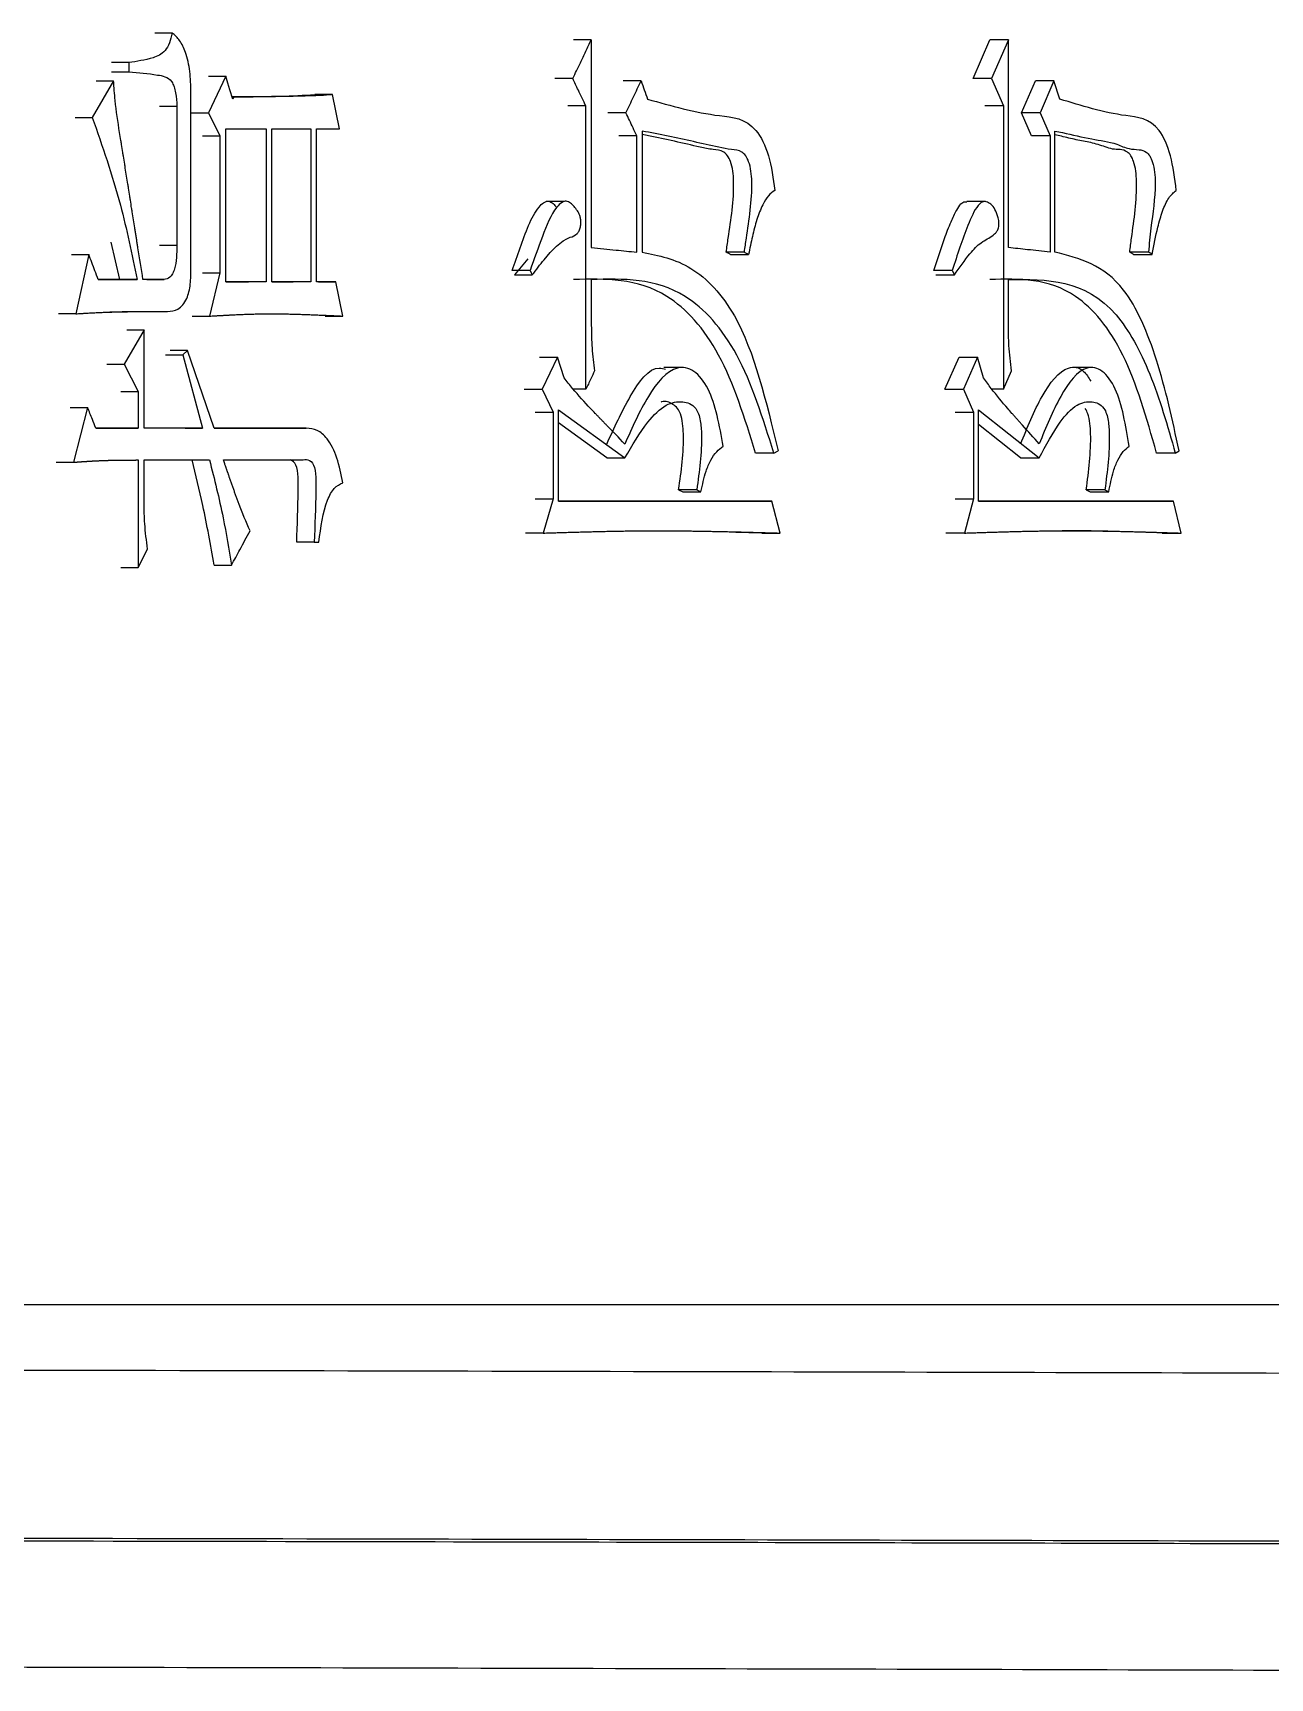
# Model space of a CAD drawing. Header units: millimetres. Extents: x 2642 to 4256, y 821 to 2003.
# Drawn here: x 3289.38 to 3295.24, y 1099.3 to 1107.09 of the extents above; entities that cross this region are included whole.
import ezdxf

# ---------------------------------------------------------------- set-up
doc = ezdxf.new("R2010")
doc.units = ezdxf.units.MM

msp = doc.modelspace()

# ---------------------------------------------------------------- linework, layer by layer
at = {"color": 7, "linetype": 'Continuous', "lineweight": 25}
for p, q in [((3289.9563, 1107.0913), (3290.0385, 1107.0913)), ((3292.0235, 1107.0589), (3291.9385, 1107.0589)), ((3292.0235, 1107.0589), (3292.0235, 1106.0745)), ((3293.8316, 1106.875), (3293.9118, 1107.0589)), ((3293.9995, 1107.0589), (3293.9118, 1107.0589)), ((3293.9995, 1107.0589), (3293.9191, 1106.875)), ((3293.9994, 1106.0746), (3293.9995, 1107.0589)), ((3289.833, 1106.9507), (3289.7511, 1106.9507)), ((3289.7511, 1106.9074), (3289.833, 1106.9074)), ((3289.833, 1106.9507), (3289.833, 1106.9074)), ((3290.2095, 1106.8858), (3290.292, 1106.8858)), ((3290.292, 1106.8858), (3290.2096, 1106.7127)), ((3289.7605, 1106.8642), (3289.6598, 1106.6911)), ((3289.6787, 1106.8642), (3289.7605, 1106.8642)), ((3290.1269, 1105.9771), (3290.127, 1106.8101)), ((3291.9359, 1106.875), (3291.851, 1106.875)), ((3292.2592, 1106.8642), (3292.1738, 1106.8642)), ((3293.9191, 1106.875), (3293.8316, 1106.875)), ((3293.9191, 1106.875), (3293.9759, 1106.7452)), ((3294.062, 1106.7128), (3294.1273, 1106.8642)), ((3294.2152, 1106.8642), (3294.1273, 1106.8642)), ((3294.2152, 1106.8642), (3294.1498, 1106.7128)), ((3294.2432, 1106.7777), (3294.2152, 1106.8642)), ((3289.9784, 1106.7451), (3290.0607, 1106.7451)), ((3290.0607, 1106.7451), (3290.0606, 1106.0853)), ((3290.3304, 1106.7884), (3290.3217, 1106.7884)), ((3290.3304, 1106.7885), (3290.3249, 1106.7776)), ((3290.7979, 1106.7993), (3290.7144, 1106.7993)), ((3290.8302, 1106.637), (3290.7979, 1106.7993)), ((3291.9978, 1106.7452), (3291.9128, 1106.7452)), ((3291.9978, 1105.4039), (3291.9978, 1106.7452)), ((3293.9759, 1106.7452), (3293.8883, 1106.7452)), ((3293.9759, 1106.7452), (3293.9758, 1105.4039)), ((3289.5782, 1106.6911), (3289.6598, 1106.6911)), ((3290.1272, 1106.7127), (3290.2096, 1106.7127)), ((3290.2096, 1106.7127), (3290.2646, 1106.6046)), ((3292.1877, 1106.7128), (3292.1024, 1106.7128)), ((3294.1498, 1106.7128), (3294.062, 1106.7128)), ((3294.1087, 1106.6046), (3294.062, 1106.7128)), ((3294.1498, 1106.7128), (3294.1965, 1106.6046)), ((3290.1821, 1106.6046), (3290.2646, 1106.6046)), ((3290.2646, 1106.6046), (3290.2646, 1105.9555)), ((3290.292, 1105.9122), (3290.292, 1106.637)), ((3290.292, 1106.637), (3290.4835, 1106.637)), ((3290.4835, 1106.637), (3290.4835, 1105.9122)), ((3290.5107, 1105.9122), (3290.5107, 1106.637)), ((3290.5107, 1106.637), (3290.6953, 1106.637)), ((3290.6953, 1106.637), (3290.6953, 1105.9122)), ((3290.7223, 1105.9122), (3290.7223, 1106.637)), ((3290.7223, 1106.637), (3290.8302, 1106.637)), ((3292.2388, 1106.6046), (3292.1535, 1106.6046)), ((3292.2388, 1106.0529), (3292.2388, 1106.6046)), ((3292.2643, 1106.6262), (3292.2643, 1106.0529)), ((3294.1965, 1106.6046), (3294.1087, 1106.6046)), ((3294.1965, 1106.6046), (3294.1965, 1106.0529)), ((3294.2199, 1106.0529), (3294.2199, 1106.6262)), ((3291.8947, 1106.2924), (3291.8093, 1106.2924)), ((3293.8903, 1106.2924), (3293.8023, 1106.2924)), ((3289.5613, 1106.042), (3289.643, 1106.042)), ((3289.643, 1106.042), (3289.5812, 1105.7608)), ((3289.7897, 1105.9231), (3289.7484, 1106.1008)), ((3289.9784, 1106.0853), (3290.0606, 1106.0853)), ((3292.7486, 1106.053), (3292.6626, 1106.053)), ((3292.6826, 1106.0421), (3292.7686, 1106.0421)), ((3294.6625, 1106.053), (3294.574, 1106.053)), ((3294.5923, 1106.0421), (3294.6808, 1106.0421)), ((3290.1821, 1105.9555), (3290.2646, 1105.9555)), ((3290.2646, 1105.9555), (3290.2151, 1105.75)), ((3291.7336, 1105.9664), (3291.6489, 1105.9664)), ((3291.7225, 1106.0206), (3291.6593, 1105.9447)), ((3291.7336, 1105.9664), (3291.744, 1105.9447)), ((3293.7336, 1105.9664), (3293.6463, 1105.9664)), ((3293.7336, 1105.9664), (3293.7432, 1105.9447)), ((3289.872, 1105.9231), (3289.6878, 1105.9231)), ((3289.6878, 1105.9231), (3289.7897, 1105.9231)), ((3289.79, 1105.9231), (3289.872, 1105.9231)), ((3289.9997, 1105.9231), (3289.8998, 1105.9231)), ((3289.9176, 1105.9231), (3289.9997, 1105.9231)), ((3290.4835, 1105.9122), (3290.292, 1105.9122)), ((3290.292, 1105.9122), (3290.4004, 1105.9122)), ((3290.4835, 1105.9122), (3290.4006, 1105.9122)), ((3290.5107, 1105.9122), (3290.6119, 1105.9122)), ((3290.6953, 1105.9122), (3290.5107, 1105.9122)), ((3290.6953, 1105.9122), (3290.6121, 1105.9122)), ((3290.8141, 1105.9122), (3290.7223, 1105.9122)), ((3290.7307, 1105.9122), (3290.8141, 1105.9122)), ((3290.8464, 1105.75), (3290.8141, 1105.9122)), ((3291.6594, 1105.9447), (3291.744, 1105.9447)), ((3292.0235, 1105.9231), (3292.0235, 1105.7067)), ((3293.9994, 1105.7068), (3293.9994, 1105.9231)), ((3289.5812, 1105.7608), (3289.4997, 1105.7608)), ((3289.9339, 1105.7716), (3290.0164, 1105.7716)), ((3290.1327, 1105.75), (3290.2151, 1105.75)), ((3290.763, 1105.75), (3290.8464, 1105.75)), ((3289.9054, 1105.6851), (3289.8107, 1105.5228)), ((3289.8234, 1105.6851), (3289.9054, 1105.6851)), ((3289.9054, 1105.2199), (3289.9054, 1105.6851)), ((3290.006, 1105.5661), (3290.0883, 1105.5661)), ((3290.1104, 1105.5877), (3290.0281, 1105.5877)), ((3290.1104, 1105.5877), (3290.0883, 1105.5661)), ((3290.0883, 1105.5661), (3290.1821, 1105.2199)), ((3290.2371, 1105.2199), (3290.1104, 1105.5877)), ((3289.7289, 1105.5228), (3289.8107, 1105.5228)), ((3289.8107, 1105.5228), (3289.8776, 1105.393)), ((3291.7787, 1105.5553), (3291.8635, 1105.5553)), ((3291.8635, 1105.5553), (3291.7908, 1105.4039)), ((3291.8945, 1105.4579), (3291.8635, 1105.5553)), ((3292.4532, 1105.5067), (3292.3676, 1105.5067)), ((3293.6988, 1105.4039), (3293.7653, 1105.5553)), ((3293.7653, 1105.5553), (3293.8527, 1105.5553)), ((3293.8527, 1105.5553), (3293.7861, 1105.4039)), ((3293.8812, 1105.458), (3293.8527, 1105.5553)), ((3293.9758, 1105.4039), (3294.0136, 1105.4904)), ((3294.3927, 1105.5068), (3294.3046, 1105.5068)), ((3291.7061, 1105.4039), (3291.7908, 1105.4039)), ((3291.7908, 1105.4039), (3291.8427, 1105.2957)), ((3291.9978, 1105.4039), (3291.9383, 1105.4039)), ((3293.6988, 1105.4039), (3293.7861, 1105.4039)), ((3293.7861, 1105.4039), (3293.8337, 1105.2957)), ((3293.9758, 1105.4039), (3293.9213, 1105.4039)), ((3289.7956, 1105.393), (3289.8776, 1105.393)), ((3289.8776, 1105.393), (3289.8776, 1105.2199)), ((3289.5557, 1105.3173), (3289.6373, 1105.3173)), ((3289.6373, 1105.3173), (3289.57, 1105.0577)), ((3291.758, 1105.2957), (3291.8427, 1105.2957)), ((3291.8427, 1105.2957), (3291.8427, 1104.8846)), ((3291.8686, 1105.3065), (3292.1826, 1105.0793)), ((3291.8686, 1104.8738), (3291.8686, 1105.3065)), ((3292.0973, 1105.0793), (3291.8686, 1105.245)), ((3293.7463, 1105.2957), (3293.8337, 1105.2957)), ((3293.8337, 1105.2957), (3293.8337, 1104.8847)), ((3293.8575, 1105.3065), (3294.1451, 1105.0794)), ((3293.8575, 1104.8738), (3293.8575, 1105.3065)), ((3289.8776, 1105.2199), (3289.6766, 1105.2199)), ((3289.6766, 1105.2199), (3289.7953, 1105.2199)), ((3289.7956, 1105.2199), (3289.8776, 1105.2199)), ((3290.1821, 1105.2199), (3289.9054, 1105.2199)), ((3290.0997, 1105.2199), (3290.1821, 1105.2199)), ((3290.6736, 1105.2199), (3290.2371, 1105.2199)), ((3290.2371, 1105.2199), (3290.5903, 1105.2199)), ((3290.5905, 1105.2199), (3290.6736, 1105.2199)), ((3294.0573, 1105.0794), (3293.8575, 1105.2374)), ((3292.8881, 1105.101), (3292.9079, 1105.1118)), ((3294.7898, 1105.101), (3294.8079, 1105.1118)), ((3289.4885, 1105.0577), (3289.57, 1105.0577)), ((3289.8776, 1105.0685), (3289.8776, 1104.5601)), ((3289.9054, 1105.0685), (3290.2151, 1105.0685)), ((3289.9054, 1104.8629), (3289.9054, 1105.0685)), ((3290.2811, 1105.0685), (3290.652, 1105.0685)), ((3290.5687, 1105.0685), (3290.652, 1105.0685)), ((3292.0973, 1105.0793), (3292.1826, 1105.0793)), ((3294.0573, 1105.0794), (3294.1451, 1105.0794)), ((3291.7579, 1104.8846), (3291.8427, 1104.8846)), ((3291.8427, 1104.8846), (3291.796, 1104.7224)), ((3292.8782, 1104.8738), (3291.8686, 1104.8738)), ((3291.8686, 1104.8738), (3292.792, 1104.8738)), ((3292.5228, 1104.9279), (3292.4371, 1104.9279)), ((3292.4371, 1104.9279), (3292.4572, 1104.9171)), ((3292.4572, 1104.9171), (3292.543, 1104.9171)), ((3292.5228, 1104.9279), (3292.543, 1104.9171)), ((3292.792, 1104.8738), (3292.8782, 1104.8738)), ((3292.9179, 1104.7224), (3292.8782, 1104.8738)), ((3293.7463, 1104.8847), (3293.8337, 1104.8847)), ((3293.8337, 1104.8847), (3293.7909, 1104.7224)), ((3294.7807, 1104.8739), (3293.8575, 1104.8738)), ((3293.8575, 1104.8738), (3294.6921, 1104.8739)), ((3294.4563, 1104.9279), (3294.3681, 1104.9279)), ((3294.3681, 1104.9279), (3294.3865, 1104.9171)), ((3294.3865, 1104.9171), (3294.4747, 1104.9171)), ((3294.4563, 1104.9279), (3294.4747, 1104.9171)), ((3294.6921, 1104.8739), (3294.7807, 1104.8739)), ((3294.8169, 1104.7224), (3294.7807, 1104.8739)), ((3291.796, 1104.7224), (3291.7113, 1104.7224)), ((3292.8316, 1104.7224), (3292.7084, 1104.7253)), ((3292.8316, 1104.7224), (3292.9179, 1104.7224)), ((3293.7909, 1104.7224), (3293.7035, 1104.7224)), ((3294.7282, 1104.7224), (3294.8169, 1104.7224)), ((3289.8776, 1104.5601), (3289.922, 1104.6466)), ((3290.7115, 1104.6791), (3290.6283, 1104.6791)), ((3290.7115, 1104.6791), (3290.7331, 1104.6791)), ((3289.7956, 1104.5601), (3289.8776, 1104.5601)), ((3290.2366, 1104.5709), (3290.3194, 1104.5709))]:
    msp.add_line(p, q, dxfattribs=at)
at = {"color": 7, "linetype": 'Continuous', "lineweight": 25, "flags": 128}
for points in [[(3290.3249, 1106.7776), (3290.3116, 1106.8216), (3290.3018, 1106.8537), (3290.292, 1106.8858)], [(3293.6559, 1105.9447), (3293.6865, 1105.9447), (3293.7149, 1105.9447), (3293.7432, 1105.9447)], [(3292.8881, 1105.101), (3292.8531, 1105.101), (3292.8275, 1105.101), (3292.8019, 1105.101)], [(3294.7898, 1105.101), (3294.7538, 1105.101), (3294.7275, 1105.101), (3294.7011, 1105.101)]]:
    msp.add_lwpolyline(points, dxfattribs=at)
at = {"color": 7, "linetype": 'Continuous', "lineweight": 25}
for points, knots in [([(3290.0385, 1107.0913), (3290.0346, 1107.075), (3290.0269, 1107.0429), (3289.9977, 1106.9922), (3289.929, 1106.9648), (3289.8711, 1106.9563), (3289.833, 1106.9507)], [0, 0, 0, 0, 0.127818, 0.252018, 0.508407, 1, 1, 1, 1]), ([(3290.127, 1106.8101), (3290.1261, 1106.8432), (3290.1244, 1106.9088), (3290.1061, 1106.9951), (3290.0755, 1107.0583), (3290.0507, 1107.0804), (3290.0385, 1107.0913)], [0, 0, 0, 0, 0.2887937, 0.5729304, 0.7895926, 1, 1, 1, 1]), ([(3291.9359, 1106.875), (3291.9478, 1106.9), (3291.9684, 1106.9431), (3291.9976, 1107.0044), (3292.0149, 1107.0407), (3292.0235, 1107.0589)], [0, 0, 0, 0, 0.407194, 0.703597, 1, 1, 1, 1]), ([(3289.833, 1106.9074), (3289.8785, 1106.9032), (3289.9358, 1106.8978), (3290.0034, 1106.8862), (3290.0389, 1106.8669), (3290.0564, 1106.8073), (3290.0592, 1106.7661), (3290.0607, 1106.7451)], [0, 0, 0, 0, 0.489877, 0.617073, 0.743751, 0.869803, 1, 1, 1, 1]), ([(3289.8998, 1105.9231), (3289.8919, 1105.9733), (3289.8829, 1106.0298), (3289.873, 1106.0925), (3289.8705, 1106.1082), (3289.868, 1106.1239), (3289.866, 1106.1365), (3289.8636, 1106.1522), (3289.8601, 1106.1742), (3289.8551, 1106.2055), (3289.8501, 1106.2369), (3289.8451, 1106.2683), (3289.8412, 1106.2934), (3289.8362, 1106.3248), (3289.8322, 1106.3499), (3289.8252, 1106.3938), (3289.8192, 1106.4315), (3289.8122, 1106.4754), (3289.8082, 1106.5005), (3289.8032, 1106.5319), (3289.7991, 1106.557), (3289.7941, 1106.5883), (3289.7831, 1106.6573), (3289.7686, 1106.7506), (3289.7627, 1106.8333), (3289.7605, 1106.8642)], [0, 0, 0, 0, 0.160709, 0.180798, 0.200887, 0.210931, 0.23102, 0.241064, 0.261152, 0.30133, 0.341507, 0.361596, 0.401773, 0.421862, 0.462039, 0.482128, 0.562482, 0.582571, 0.622748, 0.642837, 0.683014, 0.703103, 0.74328, 0.904095, 1, 1, 1, 1]), ([(3291.9978, 1106.7452), (3291.9919, 1106.7577), (3291.98, 1106.7826), (3291.9593, 1106.8259), (3291.9446, 1106.8567), (3291.9359, 1106.875)], [0, 0, 0, 0, 0.288432, 0.576865, 1, 1, 1, 1]), ([(3292.1877, 1106.7128), (3292.1996, 1106.738), (3292.2235, 1106.7885), (3292.2473, 1106.839), (3292.2592, 1106.8642)], [0, 0, 0, 0, 0.4999994, 1, 1, 1, 1]), ([(3292.2592, 1106.8642), (3292.2643, 1106.8498), (3292.2745, 1106.8209), (3292.2847, 1106.7921), (3292.2898, 1106.7777)], [0, 0, 0, 0, 0.5000001, 1, 1, 1, 1]), ([(3290.3223, 1106.7887), (3290.328, 1106.7887), (3290.3652, 1106.7888), (3290.4101, 1106.7891), (3290.4806, 1106.79), (3290.5745, 1106.791), (3290.66, 1106.796), (3290.7144, 1106.7993)], [0, 0, 0, 0, 0.0431296, 0.2823119, 0.3421073, 0.5812899, 1, 1, 1, 1]), ([(3290.7979, 1106.7993), (3290.796, 1106.7991), (3290.7923, 1106.7988), (3290.7866, 1106.7983), (3290.7791, 1106.7977), (3290.7715, 1106.797), (3290.764, 1106.7965), (3290.7583, 1106.796), (3290.7508, 1106.7955), (3290.7432, 1106.795), (3290.73, 1106.7943), (3290.7055, 1106.7935), (3290.6525, 1106.7917), (3290.5918, 1106.7902), (3290.5386, 1106.7897), (3290.5119, 1106.7894), (3290.4967, 1106.7892), (3290.4852, 1106.7891), (3290.4757, 1106.789), (3290.4662, 1106.789), (3290.4585, 1106.7889), (3290.4509, 1106.7889), (3290.4433, 1106.7888), (3290.4356, 1106.7888), (3290.428, 1106.7888), (3290.4223, 1106.7887), (3290.4146, 1106.7887), (3290.407, 1106.7887), (3290.3993, 1106.7886), (3290.3917, 1106.7886), (3290.3841, 1106.7886), (3290.3764, 1106.7886), (3290.3707, 1106.7885), (3290.3659, 1106.7885), (3290.3611, 1106.7885), (3290.3573, 1106.7885), (3290.3534, 1106.7885), (3290.3506, 1106.7885), (3290.3467, 1106.7885), (3290.3429, 1106.7885), (3290.3391, 1106.7885), (3290.3352, 1106.7885), (3290.3324, 1106.7885), (3290.3304, 1106.7884)], [0, 0, 0, 0, 0.012194, 0.024389, 0.036583, 0.060972, 0.073167, 0.085361, 0.097556, 0.121945, 0.134139, 0.182918, 0.280473, 0.475585, 0.573141, 0.621919, 0.646308, 0.670697, 0.695086, 0.70728, 0.731669, 0.743863, 0.756058, 0.780447, 0.792641, 0.804836, 0.81703, 0.841419, 0.853613, 0.865808, 0.890197, 0.902391, 0.914586, 0.92678, 0.932877, 0.945072, 0.951169, 0.957266, 0.963363, 0.975558, 0.981655, 0.987752, 1, 1, 1, 1]), ([(3292.2898, 1106.7777), (3292.4018, 1106.7459), (3292.5719, 1106.6978), (3292.7842, 1106.6874), (3292.8703, 1106.5132), (3292.8854, 1106.402), (3292.8931, 1106.345)], [0, 0, 0, 0, 0.492344, 0.747305, 0.87043, 1, 1, 1, 1]), ([(3294.7943, 1106.345), (3294.7873, 1106.402), (3294.7736, 1106.5132), (3294.695, 1106.6874), (3294.5012, 1106.6978), (3294.3457, 1106.746), (3294.2432, 1106.7777)], [0, 0, 0, 0, 0.1295403, 0.2526388, 0.50766, 1, 1, 1, 1]), ([(3289.6598, 1106.6911), (3289.7072, 1106.5553), (3289.7924, 1106.3112), (3289.8475, 1106.0423), (3289.872, 1105.9231)], [0, 0, 0, 0, 0.556567, 1, 1, 1, 1]), ([(3292.2388, 1106.6046), (3292.2329, 1106.6171), (3292.2214, 1106.6413), (3292.2044, 1106.6774), (3292.1933, 1106.701), (3292.1877, 1106.7128)], [0, 0, 0, 0, 0.346119, 0.673059, 1, 1, 1, 1]), ([(3292.7486, 1106.053), (3292.7517, 1106.075), (3292.7669, 1106.1844), (3292.7887, 1106.3124), (3292.7812, 1106.4369), (3292.7709, 1106.4797), (3292.7556, 1106.5114), (3292.7277, 1106.5366), (3292.6835, 1106.538), (3292.5679, 1106.5612), (3292.4273, 1106.5968), (3292.3054, 1106.6188), (3292.2643, 1106.6262)], [0, 0, 0, 0, 0.0476159, 0.2366676, 0.2711991, 0.3058534, 0.3330791, 0.3603377, 0.4287555, 0.5098819, 0.8344448, 1, 1, 1, 1]), ([(3292.6626, 1106.053), (3292.6657, 1106.075), (3292.6809, 1106.1848), (3292.7028, 1106.3131), (3292.695, 1106.4376), (3292.6847, 1106.4802), (3292.6693, 1106.5117), (3292.6412, 1106.5369), (3292.5965, 1106.5378), (3292.4788, 1106.563), (3292.367, 1106.5908), (3292.2746, 1106.6081), (3292.2643, 1106.61)], [0, 0, 0, 0, 0.0539594, 0.2681925, 0.3071395, 0.3462244, 0.3769337, 0.4076739, 0.4859202, 0.5793554, 0.9531636, 1, 1, 1, 1]), ([(3294.2199, 1106.6262), (3294.2316, 1106.624), (3294.29, 1106.6128), (3294.3876, 1106.5867), (3294.4936, 1106.5754), (3294.5672, 1106.5401), (3294.6139, 1106.54), (3294.6474, 1106.5329), (3294.6696, 1106.5107), (3294.6838, 1106.4769), (3294.693, 1106.4318), (3294.6975, 1106.3242), (3294.6764, 1106.1999), (3294.6661, 1106.0912), (3294.6625, 1106.053)], [0, 0, 0, 0, 0.051282, 0.25636, 0.431754, 0.51946, 0.589456, 0.639546, 0.668094, 0.696777, 0.732309, 0.768498, 0.918801, 1, 1, 1, 1]), ([(3294.574, 1106.053), (3294.5768, 1106.0751), (3294.5908, 1106.185), (3294.6108, 1106.3134), (3294.6036, 1106.438), (3294.5941, 1106.4805), (3294.5801, 1106.5119), (3294.5469, 1106.5439), (3294.5043, 1106.535), (3294.4469, 1106.5558), (3294.3895, 1106.5734), (3294.3199, 1106.584), (3294.2636, 1106.5995), (3294.2301, 1106.6061), (3294.2199, 1106.6081)], [0, 0, 0, 0, 0.054921, 0.272966, 0.312507, 0.352188, 0.383382, 0.414603, 0.535292, 0.594414, 0.712513, 0.830508, 0.948503, 1, 1, 1, 1]), ([(3292.8931, 1106.345), (3292.8825, 1106.3379), (3292.861, 1106.3235), (3292.832, 1106.274), (3292.8068, 1106.2078), (3292.7855, 1106.1272), (3292.7743, 1106.0705), (3292.7686, 1106.0421)], [0, 0, 0, 0, 0.162412, 0.328967, 0.549592, 0.773853, 1, 1, 1, 1]), ([(3294.6808, 1106.0421), (3294.6888, 1106.0861), (3294.702, 1106.1581), (3294.7285, 1106.2478), (3294.7566, 1106.3143), (3294.7819, 1106.3349), (3294.7943, 1106.345)], [0, 0, 0, 0, 0.349071, 0.571765, 0.789358, 1, 1, 1, 1]), ([(3291.6489, 1105.9664), (3291.6614, 1106.0016), (3291.6988, 1106.1077), (3291.7425, 1106.2332), (3291.7971, 1106.2894), (3291.8209, 1106.297), (3291.8426, 1106.2855), (3291.8537, 1106.2703), (3291.859, 1106.2632)], [0, 0, 0, 0, 0.230285, 0.693302, 0.776377, 0.859882, 0.933594, 1, 1, 1, 1]), ([(3291.744, 1105.9447), (3291.7625, 1105.9693), (3291.818, 1106.0435), (3291.8891, 1106.1167), (3291.9509, 1106.131), (3291.9662, 1106.1533), (3291.9722, 1106.1719), (3291.9747, 1106.1918), (3291.9735, 1106.2109), (3291.9682, 1106.2305), (3291.9524, 1106.2584), (3291.9309, 1106.2835), (3291.9049, 1106.2965), (3291.882, 1106.2892), (3291.8379, 1106.245), (3291.7903, 1106.1253), (3291.7527, 1106.0198), (3291.7336, 1105.9664)], [0, 0, 0, 0, 0.109651, 0.330682, 0.3864, 0.404634, 0.422868, 0.441529, 0.456387, 0.471247, 0.497612, 0.560433, 0.593185, 0.625961, 0.670922, 0.833212, 1, 1, 1, 1]), ([(3293.6463, 1105.9664), (3293.6625, 1106.0173), (3293.6877, 1106.0969), (3293.7245, 1106.1915), (3293.7506, 1106.2469), (3293.7719, 1106.2813), (3293.7893, 1106.2933), (3293.7989, 1106.2917), (3293.8023, 1106.2911)], [0, 0, 0, 0, 0.385113, 0.602792, 0.768152, 0.874694, 0.955427, 1, 1, 1, 1]), ([(3293.7432, 1105.9447), (3293.7674, 1105.9796), (3293.8078, 1106.038), (3293.8697, 1106.103), (3293.9135, 1106.1215), (3293.9396, 1106.1436), (3293.9483, 1106.1561), (3293.9531, 1106.1684), (3293.955, 1106.182), (3293.9541, 1106.2003), (3293.9484, 1106.227), (3293.9361, 1106.2575), (3293.9167, 1106.2819), (3293.8955, 1106.2933), (3293.8742, 1106.2929), (3293.8412, 1106.2618), (3293.8078, 1106.1814), (3293.7683, 1106.0768), (3293.7452, 1106.0033), (3293.7336, 1105.9664)], [0, 0, 0, 0, 0.156412, 0.260868, 0.365462, 0.392662, 0.410241, 0.42134, 0.432549, 0.445637, 0.467959, 0.506678, 0.545841, 0.586947, 0.621916, 0.6571, 0.775363, 0.887354, 1, 1, 1, 1]), ([(3289.6878, 1105.9231), (3289.6825, 1105.937), (3289.6725, 1105.9638), (3289.6575, 1106.0034), (3289.6478, 1106.0292), (3289.643, 1106.042)], [0, 0, 0, 0, 0.350984, 0.675491, 1, 1, 1, 1]), ([(3290.0606, 1106.0853), (3290.0597, 1106.0463), (3290.0586, 1105.9973), (3290.0403, 1105.9498), (3290.0242, 1105.9273), (3290.0093, 1105.9247), (3289.9997, 1105.9231)], [0, 0, 0, 0, 0.51629, 0.647429, 0.774862, 1, 1, 1, 1]), ([(3292.0235, 1106.0745), (3292.0626, 1106.0706), (3292.1181, 1106.0651), (3292.1898, 1106.0578), (3292.2224, 1106.0545), (3292.2388, 1106.0529)], [0, 0, 0, 0, 0.542952, 0.771476, 1, 1, 1, 1]), ([(3292.2643, 1106.0529), (3292.3426, 1106.0371), (3292.5002, 1106.0053), (3292.7623, 1105.7255), (3292.8521, 1105.3473), (3292.9079, 1105.1118)], [0, 0, 0, 0, 0.271558, 0.546438, 1, 1, 1, 1]), ([(3292.6826, 1106.0421), (3292.6809, 1106.043), (3292.6775, 1106.0448), (3292.6709, 1106.0485), (3292.6659, 1106.0512), (3292.6626, 1106.0529)], [0, 0, 0, 0, 0.25319, 0.506384, 1, 1, 1, 1]), ([(3292.7486, 1106.0529), (3292.7503, 1106.052), (3292.7545, 1106.0498), (3292.7612, 1106.0461), (3292.7661, 1106.0434), (3292.7686, 1106.0421)], [0, 0, 0, 0, 0.252887, 0.626447, 1, 1, 1, 1]), ([(3294.1965, 1106.0529), (3294.1788, 1106.0549), (3294.1433, 1106.0588), (3294.0776, 1106.066), (3294.0296, 1106.0713), (3293.9994, 1106.0746)], [0, 0, 0, 0, 0.271476, 0.542951, 1, 1, 1, 1]), ([(3294.8079, 1105.1118), (3294.776, 1105.2586), (3294.7132, 1105.5472), (3294.5281, 1105.975), (3294.3356, 1106.0236), (3294.2199, 1106.0529)], [0, 0, 0, 0, 0.291804, 0.574112, 1, 1, 1, 1]), ([(3294.5923, 1106.0421), (3294.5908, 1106.043), (3294.5877, 1106.0449), (3294.5816, 1106.0485), (3294.577, 1106.0512), (3294.574, 1106.053)], [0, 0, 0, 0, 0.253186, 0.506379, 1, 1, 1, 1]), ([(3294.6808, 1106.0421), (3294.6778, 1106.0439), (3294.6717, 1106.0475), (3294.6656, 1106.0512), (3294.6625, 1106.053)], [0, 0, 0, 0, 0.499996, 1, 1, 1, 1]), ([(3290.0164, 1105.7716), (3290.033, 1105.7731), (3290.0666, 1105.776), (3290.1094, 1105.8242), (3290.1267, 1105.9016), (3290.1269, 1105.9518), (3290.1269, 1105.9771)], [0, 0, 0, 0, 0.26803, 0.540931, 0.767912, 1, 1, 1, 1]), ([(3292.8019, 1105.101), (3292.75, 1105.2671), (3292.6486, 1105.592), (3292.3392, 1105.9336), (3292.0899, 1105.9271), (3291.9385, 1105.9231)], [0, 0, 0, 0, 0.291237, 0.569425, 1, 1, 1, 1]), ([(3292.8881, 1105.101), (3292.8361, 1105.2672), (3292.7345, 1105.5921), (3292.4247, 1105.9336), (3292.1752, 1105.9271), (3292.0235, 1105.9231)], [0, 0, 0, 0, 0.291092, 0.569283, 1, 1, 1, 1]), ([(3294.7011, 1105.101), (3294.6538, 1105.2672), (3294.5613, 1105.592), (3294.2787, 1105.9336), (3294.0505, 1105.9271), (3293.9118, 1105.9231)], [0, 0, 0, 0, 0.291237, 0.569425, 1, 1, 1, 1]), ([(3293.9994, 1105.9231), (3294.1805, 1105.9249), (3294.4354, 1105.9275), (3294.6797, 1105.4856), (3294.7527, 1105.2305), (3294.7898, 1105.101)], [0, 0, 0, 0, 0.546872, 0.769893, 1, 1, 1, 1]), ([(3289.5812, 1105.7608), (3289.5855, 1105.7611), (3289.592, 1105.7615), (3289.6007, 1105.762), (3289.6072, 1105.7624), (3289.6137, 1105.7628), (3289.6202, 1105.7632), (3289.6267, 1105.7636), (3289.6354, 1105.7641), (3289.6462, 1105.7648), (3289.6592, 1105.7655), (3289.6722, 1105.7662), (3289.6981, 1105.7676), (3289.724, 1105.7688), (3289.7499, 1105.7697), (3289.7629, 1105.7701), (3289.7758, 1105.7705), (3289.7887, 1105.7708), (3289.8017, 1105.7711), (3289.8189, 1105.7714), (3289.8361, 1105.7716), (3289.8533, 1105.7718), (3289.8662, 1105.7719), (3289.8791, 1105.772), (3289.892, 1105.772), (3289.9027, 1105.772), (3289.9113, 1105.772), (3289.9178, 1105.772), (3289.9242, 1105.772), (3289.9306, 1105.772), (3289.9371, 1105.772), (3289.9435, 1105.772), (3289.9499, 1105.772), (3289.9564, 1105.7719), (3289.9649, 1105.7719), (3289.9735, 1105.7719), (3289.9821, 1105.7718), (3289.9885, 1105.7718), (3289.9939, 1105.7718), (3289.9981, 1105.7717), (3290.0013, 1105.7717), (3290.0046, 1105.7717), (3290.0078, 1105.7717), (3290.0117, 1105.7716), (3290.0146, 1105.7716), (3290.0164, 1105.7716)], [0, 0, 0, 0, 0.0297, 0.04455, 0.0594, 0.07425, 0.0891, 0.10395, 0.1188, 0.1485, 0.1782, 0.2079, 0.237599, 0.3564, 0.3861, 0.4158, 0.4455, 0.4752, 0.5049, 0.5346, 0.594, 0.6237, 0.6534, 0.6831, 0.7128, 0.742499, 0.757349, 0.772199, 0.787049, 0.801899, 0.816749, 0.831599, 0.846449, 0.861299, 0.876149, 0.905849, 0.920699, 0.935549, 0.950399, 0.957824, 0.965249, 0.972674, 0.980099, 0.987524, 1, 1, 1, 1]), ([(3289.6916, 1105.7672), (3289.7321, 1105.7687), (3289.794, 1105.7708), (3289.8785, 1105.7715), (3289.915, 1105.7716), (3289.929, 1105.7716), (3289.9315, 1105.7716), (3289.9312, 1105.7716), (3289.9311, 1105.7716)], [0, 0, 0, 0, 0.522535, 0.798849, 0.953458, 0.983824, 0.997934, 1, 1, 1, 1]), ([(3290.2151, 1105.75), (3290.2194, 1105.7502), (3290.2257, 1105.7506), (3290.2343, 1105.7511), (3290.2406, 1105.7515), (3290.247, 1105.7518), (3290.2534, 1105.7522), (3290.2598, 1105.7526), (3290.2661, 1105.7529), (3290.2725, 1105.7533), (3290.2789, 1105.7536), (3290.2853, 1105.754), (3290.2916, 1105.7543), (3290.298, 1105.7547), (3290.3044, 1105.755), (3290.3107, 1105.7553), (3290.3171, 1105.7557), (3290.3234, 1105.756), (3290.3319, 1105.7564), (3290.3425, 1105.7569), (3290.3552, 1105.7575), (3290.3679, 1105.758), (3290.3806, 1105.7585), (3290.3933, 1105.7589), (3290.406, 1105.7594), (3290.4187, 1105.7597), (3290.4441, 1105.7604), (3290.4694, 1105.7607), (3290.4947, 1105.7609), (3290.5074, 1105.7609), (3290.5242, 1105.7608), (3290.5453, 1105.7607), (3290.5706, 1105.7604), (3290.5958, 1105.7599), (3290.621, 1105.7592), (3290.642, 1105.7586), (3290.6629, 1105.758), (3290.6797, 1105.7574), (3290.6965, 1105.7567), (3290.709, 1105.7562), (3290.7216, 1105.7557), (3290.732, 1105.7553), (3290.7404, 1105.7549), (3290.7466, 1105.7547), (3290.7529, 1105.7544), (3290.7592, 1105.7541), (3290.7654, 1105.7538), (3290.7717, 1105.7535), (3290.778, 1105.7532), (3290.7842, 1105.7529), (3290.7905, 1105.7526), (3290.7967, 1105.7524), (3290.803, 1105.7521), (3290.8082, 1105.7518), (3290.8124, 1105.7516), (3290.8155, 1105.7515), (3290.8186, 1105.7513), (3290.8218, 1105.7512), (3290.8249, 1105.751), (3290.828, 1105.7509), (3290.8311, 1105.7507), (3290.8343, 1105.7506), (3290.8374, 1105.7504), (3290.8414, 1105.7502), (3290.8444, 1105.7501), (3290.8464, 1105.75)], [0, 0, 0, 0, 0.020012, 0.030018, 0.040024, 0.050031, 0.060037, 0.070043, 0.080049, 0.090055, 0.100061, 0.110067, 0.120073, 0.130079, 0.140086, 0.150092, 0.160098, 0.170104, 0.18011, 0.200122, 0.220134, 0.240147, 0.260159, 0.280171, 0.300183, 0.320196, 0.340208, 0.420258, 0.44027, 0.460282, 0.480294, 0.520319, 0.560343, 0.600368, 0.640392, 0.680417, 0.700429, 0.740454, 0.760466, 0.780478, 0.80049, 0.820502, 0.830509, 0.840515, 0.850521, 0.860527, 0.870533, 0.880539, 0.890545, 0.900551, 0.910557, 0.920564, 0.93057, 0.940576, 0.945579, 0.950582, 0.955585, 0.960588, 0.965591, 0.970594, 0.975597, 0.9806, 0.985603, 0.990606, 1, 1, 1, 1]), ([(3292.0235, 1105.7067), (3292.024, 1105.6705), (3292.0249, 1105.5973), (3292.0343, 1105.5262), (3292.039, 1105.4904)], [0, 0, 0, 0, 0.495714, 1, 1, 1, 1]), ([(3294.0136, 1105.4904), (3294.0089, 1105.5302), (3294.0005, 1105.6013), (3293.9998, 1105.6745), (3293.9994, 1105.7068)], [0, 0, 0, 0, 0.558835, 1, 1, 1, 1]), ([(3292.039, 1105.4904), (3292.033, 1105.4779), (3292.0232, 1105.4573), (3292.0095, 1105.4284), (3292.0017, 1105.412), (3291.9978, 1105.4039)], [0, 0, 0, 0, 0.432643, 0.716321, 1, 1, 1, 1]), ([(3292.0973, 1105.1442), (3292.1319, 1105.2204), (3292.1996, 1105.3695), (3292.3044, 1105.5183), (3292.3655, 1105.5008), (3292.3756, 1105.498)], [0, 0, 0, 0, 0.46552, 0.912082, 1, 1, 1, 1]), ([(3292.6486, 1105.1334), (3292.6306, 1105.2326), (3292.6035, 1105.3824), (3292.5118, 1105.5002), (3292.404, 1105.5202), (3292.2852, 1105.3758), (3292.2173, 1105.2225), (3292.1826, 1105.1442)], [0, 0, 0, 0, 0.250217, 0.37779, 0.502112, 0.745933, 1, 1, 1, 1]), ([(3294.0573, 1105.1443), (3294.0891, 1105.2229), (3294.1515, 1105.3769), (3294.2585, 1105.5169), (3294.3486, 1105.5074), (3294.3788, 1105.459), (3294.3898, 1105.4414)], [0, 0, 0, 0, 0.366502, 0.718078, 0.897344, 1, 1, 1, 1]), ([(3294.5712, 1105.1335), (3294.5548, 1105.2326), (3294.53, 1105.3824), (3294.4463, 1105.5002), (3294.3477, 1105.5203), (3294.2391, 1105.3758), (3294.1769, 1105.2225), (3294.1451, 1105.1443)], [0, 0, 0, 0, 0.25015, 0.377758, 0.502112, 0.745934, 1, 1, 1, 1]), ([(3292.1826, 1105.1442), (3292.1537, 1105.1738), (3292.1212, 1105.2072), (3292.0851, 1105.2444), (3292.076, 1105.2538), (3292.067, 1105.2631), (3292.058, 1105.2725), (3292.049, 1105.2819), (3292.0363, 1105.295), (3291.9984, 1105.3346), (3291.9488, 1105.3893), (3291.9079, 1105.441), (3291.8945, 1105.4579)], [0, 0, 0, 0, 0.2975226, 0.3347128, 0.3719031, 0.3904983, 0.4276885, 0.4648788, 0.483474, 0.5578546, 0.8555027, 1, 1, 1, 1]), ([(3294.1451, 1105.1443), (3294.1187, 1105.1739), (3294.0889, 1105.2072), (3294.0558, 1105.2445), (3294.0475, 1105.2538), (3294.0393, 1105.2632), (3294.031, 1105.2725), (3294.0227, 1105.2819), (3294.0112, 1105.2951), (3293.9764, 1105.3346), (3293.931, 1105.3893), (3293.8935, 1105.4411), (3293.8812, 1105.458)], [0, 0, 0, 0, 0.297523, 0.334713, 0.371903, 0.390498, 0.427688, 0.464879, 0.483474, 0.557855, 0.855503, 1, 1, 1, 1]), ([(3292.1826, 1105.0793), (3292.2176, 1105.1385), (3292.2769, 1105.2389), (3292.3712, 1105.3352), (3292.4413, 1105.3485), (3292.4883, 1105.3377), (3292.5151, 1105.3198), (3292.5323, 1105.2882), (3292.5427, 1105.2457), (3292.5507, 1105.1224), (3292.5352, 1105.0143), (3292.5228, 1104.9279)], [0, 0, 0, 0, 0.236471, 0.400892, 0.534168, 0.588802, 0.643894, 0.675813, 0.707612, 0.766357, 1, 1, 1, 1]), ([(3292.4371, 1104.9279), (3292.4496, 1105.0155), (3292.4645, 1105.1193), (3292.4572, 1105.2417), (3292.4483, 1105.2848), (3292.4312, 1105.3167), (3292.4014, 1105.3388), (3292.3739, 1105.3501), (3292.3558, 1105.3433), (3292.3546, 1105.3428)], [0, 0, 0, 0, 0.478517, 0.567585, 0.657403, 0.721203, 0.808864, 0.987094, 1, 1, 1, 1]), ([(3294.1451, 1105.0794), (3294.1772, 1105.1387), (3294.2316, 1105.2392), (3294.3179, 1105.3354), (3294.382, 1105.3486), (3294.4249, 1105.3377), (3294.4493, 1105.3198), (3294.465, 1105.2883), (3294.4744, 1105.2458), (3294.4818, 1105.1225), (3294.4677, 1105.0143), (3294.4563, 1104.9279)], [0, 0, 0, 0, 0.237031, 0.40138, 0.534635, 0.589033, 0.643886, 0.675792, 0.707579, 0.7663, 1, 1, 1, 1]), ([(3289.6766, 1105.2199), (3289.6711, 1105.2336), (3289.6618, 1105.2566), (3289.6487, 1105.289), (3289.6411, 1105.3079), (3289.6373, 1105.3173)], [0, 0, 0, 0, 0.419954, 0.709976, 1, 1, 1, 1]), ([(3294.3681, 1104.9279), (3294.3796, 1105.0159), (3294.3933, 1105.1201), (3294.3863, 1105.242), (3294.3784, 1105.2859), (3294.3679, 1105.3044), (3294.3636, 1105.3121)], [0, 0, 0, 0, 0.664291, 0.787396, 0.911549, 1, 1, 1, 1]), ([(3290.8464, 1104.9603), (3290.8384, 1105.0008), (3290.8227, 1105.0805), (3290.7786, 1105.1688), (3290.7256, 1105.2144), (3290.6909, 1105.2181), (3290.6736, 1105.2199)], [0, 0, 0, 0, 0.291847, 0.573788, 0.788346, 1, 1, 1, 1]), ([(3292.543, 1104.9171), (3292.55, 1104.9509), (3292.5615, 1105.0061), (3292.5886, 1105.0693), (3292.6164, 1105.1108), (3292.6379, 1105.1259), (3292.6486, 1105.1334)], [0, 0, 0, 0, 0.34974, 0.571287, 0.787704, 1, 1, 1, 1]), ([(3294.4747, 1104.9171), (3294.4812, 1104.9509), (3294.4917, 1105.0061), (3294.5165, 1105.0693), (3294.5418, 1105.1108), (3294.5615, 1105.126), (3294.5712, 1105.1335)], [0, 0, 0, 0, 0.34974, 0.571287, 0.787704, 1, 1, 1, 1]), ([(3289.57, 1105.0577), (3289.5716, 1105.0578), (3289.575, 1105.058), (3289.5801, 1105.0584), (3289.5852, 1105.0588), (3289.5902, 1105.0591), (3289.5953, 1105.0595), (3289.6004, 1105.0599), (3289.6054, 1105.0602), (3289.6105, 1105.0606), (3289.6156, 1105.0609), (3289.6206, 1105.0613), (3289.6257, 1105.0616), (3289.6307, 1105.0619), (3289.6358, 1105.0623), (3289.6409, 1105.0626), (3289.6459, 1105.0629), (3289.651, 1105.0632), (3289.656, 1105.0635), (3289.6611, 1105.0638), (3289.6662, 1105.0641), (3289.6704, 1105.0643), (3289.6746, 1105.0645), (3289.6788, 1105.0647), (3289.6839, 1105.065), (3289.6889, 1105.0652), (3289.694, 1105.0654), (3289.699, 1105.0657), (3289.7041, 1105.0659), (3289.7091, 1105.066), (3289.7142, 1105.0662), (3289.7184, 1105.0664), (3289.7226, 1105.0665), (3289.7268, 1105.0666), (3289.7318, 1105.0668), (3289.7369, 1105.0669), (3289.7419, 1105.0671), (3289.747, 1105.0672), (3289.752, 1105.0673), (3289.7571, 1105.0674), (3289.7621, 1105.0675), (3289.7672, 1105.0676), (3289.7714, 1105.0677), (3289.7756, 1105.0677), (3289.7798, 1105.0678), (3289.7848, 1105.0679), (3289.7898, 1105.0679), (3289.7949, 1105.068), (3289.7999, 1105.068), (3289.8049, 1105.0681), (3289.81, 1105.0681), (3289.815, 1105.0682), (3289.8192, 1105.0682), (3289.8234, 1105.0682), (3289.8276, 1105.0683), (3289.8326, 1105.0683), (3289.8377, 1105.0683), (3289.8427, 1105.0684), (3289.8477, 1105.0684), (3289.8527, 1105.0684), (3289.8578, 1105.0684), (3289.8628, 1105.0684), (3289.867, 1105.0685), (3289.8719, 1105.0685), (3289.8752, 1105.0685), (3289.8776, 1105.0685)], [0, 0, 0, 0, 0.01641, 0.03282, 0.04923, 0.06564, 0.08205, 0.098461, 0.114871, 0.131281, 0.147691, 0.164101, 0.180511, 0.196921, 0.213331, 0.229741, 0.246151, 0.262561, 0.278972, 0.295382, 0.311792, 0.328202, 0.336407, 0.352817, 0.369227, 0.385637, 0.402047, 0.418457, 0.434867, 0.451278, 0.467688, 0.484098, 0.492303, 0.508713, 0.525123, 0.541533, 0.557943, 0.574353, 0.590763, 0.607173, 0.623583, 0.639994, 0.656404, 0.664609, 0.681019, 0.697429, 0.713839, 0.730249, 0.746659, 0.763069, 0.779479, 0.795889, 0.8123, 0.820505, 0.836915, 0.853325, 0.869735, 0.886145, 0.902555, 0.918965, 0.935375, 0.951785, 0.968195, 0.9764, 1, 1, 1, 1]), ([(3290.2366, 1104.5709), (3290.22, 1104.6659), (3290.1904, 1104.8352), (3290.1501, 1104.9973), (3290.1324, 1105.0685)], [0, 0, 0, 0, 0.560942, 1, 1, 1, 1]), ([(3290.2151, 1105.0685), (3290.2378, 1104.9779), (3290.2785, 1104.8159), (3290.3069, 1104.6459), (3290.3194, 1104.5709)], [0, 0, 0, 0, 0.558886, 1, 1, 1, 1]), ([(3290.407, 1104.7332), (3290.3887, 1104.7753), (3290.3692, 1104.8201), (3290.3508, 1104.8702), (3290.3467, 1104.8814), (3290.3427, 1104.8925), (3290.3386, 1104.9037), (3290.3346, 1104.9149), (3290.3306, 1104.9261), (3290.3266, 1104.9374), (3290.3236, 1104.9458), (3290.3197, 1104.9571), (3290.3157, 1104.9683), (3290.3123, 1104.9782), (3290.3098, 1104.9853), (3290.3078, 1104.9909), (3290.3059, 1104.9966), (3290.3039, 1105.0022), (3290.3019, 1105.0079), (3290.3, 1105.0136), (3290.2985, 1105.0178), (3290.2966, 1105.0235), (3290.2946, 1105.0291), (3290.2926, 1105.0348), (3290.2912, 1105.0391), (3290.2892, 1105.0447), (3290.2873, 1105.0504), (3290.2853, 1105.0561), (3290.2834, 1105.0616), (3290.282, 1105.0658), (3290.2811, 1105.0685)], [0, 0, 0, 0, 0.396041, 0.420732, 0.445423, 0.494806, 0.519497, 0.544188, 0.59357, 0.618261, 0.642952, 0.667643, 0.717025, 0.741716, 0.754061, 0.778752, 0.791098, 0.803443, 0.828134, 0.84048, 0.852825, 0.865171, 0.889862, 0.902207, 0.914553, 0.926898, 0.951589, 0.963935, 0.97628, 1, 1, 1, 1]), ([(3290.6281, 1104.6791), (3290.6309, 1104.7612), (3290.6343, 1104.8649), (3290.6363, 1104.9847), (3290.6296, 1105.0504), (3290.6083, 1105.0627), (3290.5984, 1105.0685)], [0, 0, 0, 0, 0.579644, 0.732014, 0.874517, 1, 1, 1, 1]), ([(3290.652, 1105.0686), (3290.6617, 1105.0703), (3290.6813, 1105.0735), (3290.7129, 1105.0492), (3290.7196, 1104.9851), (3290.7177, 1104.8644), (3290.7142, 1104.761), (3290.7115, 1104.6791)], [0, 0, 0, 0, 0.111377, 0.22453, 0.350906, 0.486016, 1, 1, 1, 1]), ([(3290.7331, 1104.6791), (3290.7423, 1104.7494), (3290.7549, 1104.8464), (3290.8039, 1104.9398), (3290.8324, 1104.9536), (3290.8464, 1104.9603)], [0, 0, 0, 0, 0.573358, 0.790473, 1, 1, 1, 1]), ([(3289.922, 1104.6466), (3289.9165, 1104.6864), (3289.9066, 1104.7575), (3289.9058, 1104.8307), (3289.9054, 1104.8629)], [0, 0, 0, 0, 0.558835, 1, 1, 1, 1]), ([(3290.3194, 1104.5709), (3290.3325, 1104.5951), (3290.3537, 1104.6343), (3290.3829, 1104.6884), (3290.399, 1104.7182), (3290.407, 1104.7332)], [0, 0, 0, 0, 0.4477923, 0.7238958, 1, 1, 1, 1]), ([(3291.796, 1104.7224), (3291.8059, 1104.7227), (3291.8206, 1104.7231), (3291.8403, 1104.7237), (3291.855, 1104.7242), (3291.8697, 1104.7246), (3291.8844, 1104.725), (3291.8991, 1104.7255), (3291.9138, 1104.7259), (3291.9284, 1104.7263), (3291.948, 1104.7269), (3291.9676, 1104.7275), (3291.9871, 1104.728), (3292.0017, 1104.7284), (3292.0212, 1104.7289), (3292.0407, 1104.7294), (3292.0602, 1104.7298), (3292.0748, 1104.7302), (3292.0893, 1104.7305), (3292.1088, 1104.7309), (3292.1282, 1104.7313), (3292.1476, 1104.7316), (3292.1621, 1104.7319), (3292.1767, 1104.7321), (3292.196, 1104.7324), (3292.2154, 1104.7326), (3292.2347, 1104.7328), (3292.2468, 1104.733), (3292.2565, 1104.733), (3292.2637, 1104.7331), (3292.2709, 1104.7331), (3292.2806, 1104.7332), (3292.2902, 1104.7333), (3292.2999, 1104.7333), (3292.3071, 1104.7333), (3292.3143, 1104.7333), (3292.3216, 1104.7334), (3292.3288, 1104.7334), (3292.3348, 1104.7334), (3292.3396, 1104.7334), (3292.3432, 1104.7334), (3292.348, 1104.7334), (3292.3528, 1104.7334), (3292.3576, 1104.7333), (3292.3624, 1104.7333), (3292.3685, 1104.7333), (3292.3757, 1104.7333), (3292.3853, 1104.7333), (3292.3949, 1104.7332), (3292.4045, 1104.7332), (3292.4117, 1104.7331), (3292.4213, 1104.7331), (3292.4332, 1104.733), (3292.4476, 1104.7328), (3292.462, 1104.7327), (3292.4763, 1104.7325), (3292.4955, 1104.7323), (3292.5146, 1104.732), (3292.5337, 1104.7317), (3292.548, 1104.7315), (3292.5623, 1104.7313), (3292.5813, 1104.7309), (3292.6004, 1104.7305), (3292.6194, 1104.7302), (3292.6337, 1104.7299), (3292.6479, 1104.7295), (3292.6669, 1104.7291), (3292.6859, 1104.7287), (3292.7048, 1104.7282), (3292.7191, 1104.7279), (3292.738, 1104.7274), (3292.7569, 1104.7269), (3292.7758, 1104.7264), (3292.79, 1104.726), (3292.8041, 1104.7256), (3292.823, 1104.7251), (3292.8418, 1104.7245), (3292.8607, 1104.724), (3292.8748, 1104.7236), (3292.8938, 1104.7231), (3292.9082, 1104.7227), (3292.9179, 1104.7224)], [0, 0, 0, 0, 0.025705, 0.038557, 0.05141, 0.064262, 0.077115, 0.089967, 0.102819, 0.115672, 0.128524, 0.154229, 0.167082, 0.179934, 0.192786, 0.218491, 0.231344, 0.244196, 0.257049, 0.269901, 0.295606, 0.308458, 0.321311, 0.334163, 0.347016, 0.37272, 0.385573, 0.398425, 0.404851, 0.411278, 0.417704, 0.42413, 0.436983, 0.443409, 0.449835, 0.456261, 0.462687, 0.469114, 0.47554, 0.478753, 0.481966, 0.485179, 0.491605, 0.494818, 0.498032, 0.504458, 0.510884, 0.51731, 0.530163, 0.536589, 0.543015, 0.549441, 0.562294, 0.575146, 0.587999, 0.600851, 0.613703, 0.639408, 0.652261, 0.665113, 0.677966, 0.690818, 0.716523, 0.729375, 0.742228, 0.75508, 0.767933, 0.793637, 0.80649, 0.819342, 0.832195, 0.857899, 0.870752, 0.883604, 0.896457, 0.909309, 0.935014, 0.947866, 0.960719, 0.973571, 1, 1, 1, 1]), ([(3293.7909, 1104.7224), (3293.7999, 1104.7227), (3293.8134, 1104.7231), (3293.8314, 1104.7237), (3293.8449, 1104.7242), (3293.8584, 1104.7246), (3293.8719, 1104.7251), (3293.8854, 1104.7255), (3293.8988, 1104.7259), (3293.9123, 1104.7264), (3293.9302, 1104.7269), (3293.9481, 1104.7275), (3293.966, 1104.728), (3293.9794, 1104.7284), (3293.9973, 1104.7289), (3294.0152, 1104.7294), (3294.033, 1104.7299), (3294.0464, 1104.7302), (3294.0597, 1104.7305), (3294.0775, 1104.7309), (3294.0953, 1104.7313), (3294.1131, 1104.7317), (3294.1264, 1104.7319), (3294.1397, 1104.7321), (3294.1574, 1104.7324), (3294.1751, 1104.7327), (3294.1928, 1104.7329), (3294.2039, 1104.733), (3294.2127, 1104.7331), (3294.2194, 1104.7331), (3294.226, 1104.7332), (3294.2348, 1104.7332), (3294.2436, 1104.7333), (3294.2525, 1104.7333), (3294.2591, 1104.7334), (3294.2657, 1104.7334), (3294.2723, 1104.7334), (3294.2789, 1104.7334), (3294.2844, 1104.7334), (3294.2888, 1104.7334), (3294.2921, 1104.7334), (3294.2965, 1104.7334), (3294.3009, 1104.7334), (3294.3053, 1104.7334), (3294.3097, 1104.7334), (3294.3152, 1104.7334), (3294.3218, 1104.7333), (3294.3306, 1104.7333), (3294.3393, 1104.7332), (3294.3481, 1104.7332), (3294.3547, 1104.7331), (3294.3635, 1104.7331), (3294.3744, 1104.733), (3294.3876, 1104.7329), (3294.4007, 1104.7327), (3294.4138, 1104.7326), (3294.4313, 1104.7323), (3294.4488, 1104.7321), (3294.4662, 1104.7318), (3294.4793, 1104.7315), (3294.4924, 1104.7313), (3294.5098, 1104.7309), (3294.5272, 1104.7306), (3294.5446, 1104.7302), (3294.5576, 1104.7299), (3294.5706, 1104.7296), (3294.588, 1104.7291), (3294.6053, 1104.7287), (3294.6226, 1104.7282), (3294.6356, 1104.7279), (3294.6528, 1104.7274), (3294.6701, 1104.7269), (3294.6874, 1104.7264), (3294.7003, 1104.726), (3294.7132, 1104.7256), (3294.7304, 1104.7251), (3294.7476, 1104.7246), (3294.7648, 1104.724), (3294.7777, 1104.7236), (3294.7951, 1104.7231), (3294.8081, 1104.7227), (3294.8169, 1104.7224)], [0, 0, 0, 0, 0.025705, 0.038557, 0.05141, 0.064262, 0.077115, 0.089967, 0.102819, 0.115672, 0.128524, 0.154229, 0.167082, 0.179934, 0.192786, 0.218491, 0.231344, 0.244196, 0.257049, 0.269901, 0.295606, 0.308458, 0.321311, 0.334163, 0.347016, 0.37272, 0.385573, 0.398425, 0.404851, 0.411278, 0.417704, 0.42413, 0.436983, 0.443409, 0.449835, 0.456261, 0.462687, 0.469114, 0.47554, 0.478753, 0.481966, 0.485179, 0.491605, 0.494818, 0.498032, 0.504458, 0.510884, 0.51731, 0.530163, 0.536589, 0.543015, 0.549441, 0.562294, 0.575146, 0.587999, 0.600851, 0.613703, 0.639408, 0.652261, 0.665113, 0.677966, 0.690818, 0.716523, 0.729375, 0.742228, 0.75508, 0.767932, 0.793637, 0.80649, 0.819342, 0.832195, 0.857899, 0.870752, 0.883604, 0.896457, 0.909309, 0.935014, 0.947866, 0.960719, 0.973571, 1, 1, 1, 1]), ([(3294.7282, 1104.7224), (3294.5906, 1104.7276), (3294.4338, 1104.7335), (3294.2737, 1104.7333), (3294.2542, 1104.7333)], [0, 0, 0, 0, 0.87795, 1, 1, 1, 1]), ([(3238.4524, 1101.0675), (3239.0987, 1101.0675), (3242.334, 1101.0675), (3248.086, 1101.0676), (3254.2856, 1101.0676), (3260.295, 1101.0677), (3264.9345, 1101.0677), (3270.4717, 1101.0678), (3274.6801, 1101.0678), (3279.6145, 1101.0678), (3284.2122, 1101.0679), (3288.3073, 1101.0679), (3291.9889, 1101.068), (3294.5974, 1101.068), (3297.4075, 1101.0681), (3299.2778, 1101.0681), (3301.3061, 1101.0682), (3302.0624, 1101.0683), (3302.5911, 1101.0684)], [0, 0, 0, 0, 0.020124, 0.100733, 0.181328, 0.221587, 0.302184, 0.342442, 0.423039, 0.463298, 0.543894, 0.624491, 0.664749, 0.745346, 0.785604, 0.8662, 0.906458, 1, 1, 1, 1]), ([(3231.3134, 1100.7994), (3232.5857, 1100.7994), (3234.912, 1100.7993), (3238.2755, 1100.7989), (3241.4086, 1100.7984), (3244.5248, 1100.7976), (3247.6185, 1100.7967), (3250.684, 1100.7956), (3253.7155, 1100.7943), (3257.9695, 1100.7922), (3263.5099, 1100.7888), (3270.2538, 1100.7837), (3276.9814, 1100.777), (3282.7024, 1100.7696), (3287.4229, 1100.762), (3291.2257, 1100.7546), (3294.6598, 1100.7463), (3297.6182, 1100.7373), (3300.0716, 1100.7276), (3301.1172, 1100.7207), (3301.649, 1100.7173)], [0, 0, 0, 0, 0.037781, 0.069081, 0.100468, 0.131943, 0.163506, 0.195157, 0.226895, 0.258722, 0.330934, 0.408983, 0.49287, 0.582593, 0.645672, 0.711347, 0.779618, 0.850484, 0.923944, 1, 1, 1, 1]), ([(3302.405, 1099.9181), (3301.9053, 1099.9214), (3300.9195, 1099.9279), (3298.6389, 1099.9372), (3295.8782, 1099.9458), (3292.6498, 1099.9538), (3289.0391, 1099.9612), (3284.4931, 1099.9689), (3278.89, 1099.9766), (3272.1713, 1099.9838), (3265.2686, 1099.9896), (3258.3392, 1099.994), (3251.5151, 1099.9973), (3244.9051, 1099.9995), (3238.5952, 1100.0008), (3234.0909, 1100.0013), (3231.7082, 1100.0013), (3231.3134, 1100.0013)], [0, 0, 0, 0, 0.07139, 0.140843, 0.208359, 0.273937, 0.337578, 0.399281, 0.488173, 0.572709, 0.652888, 0.72871, 0.800173, 0.867277, 0.930021, 0.988406, 1, 1, 1, 1]), ([(3302.9418, 1099.9041), (3302.217, 1099.9087), (3300.7672, 1099.9178), (3296.9769, 1099.9307), (3292.0788, 1099.9428), (3286.0382, 1099.9538), (3278.9902, 1099.9635), (3271.0474, 1099.9718), (3262.3476, 1099.9785), (3253.0407, 1099.9835), (3244.5989, 1099.9863), (3237.3188, 1099.9877), (3233.3152, 1099.9879), (3231.3134, 1099.988)], [0, 0, 0, 0, 0.0981345, 0.196269, 0.2944034, 0.3925379, 0.4906723, 0.5888066, 0.686941, 0.7850753, 0.8832097, 0.9416048, 1, 1, 1, 1]), ([(3212.9262, 1099.3964), (3215.9509, 1099.3973), (3221.9874, 1099.399), (3231.1405, 1099.3993), (3240.1824, 1099.398), (3249.0098, 1099.395), (3257.502, 1099.3903), (3264.3465, 1099.3851), (3269.8036, 1099.38), (3274.1564, 1099.3754), (3278.6142, 1099.3698), (3283.0928, 1099.3633), (3287.2267, 1099.3561), (3290.9671, 1099.3483), (3294.2854, 1099.3401), (3297.3207, 1099.3311), (3299.9728, 1099.3212), (3302.2077, 1099.3105), (3303.1857, 1099.303), (3303.6848, 1099.2992)], [0, 0, 0, 0, 0.074691, 0.149062, 0.223115, 0.296848, 0.370262, 0.443356, 0.483243, 0.526636, 0.573536, 0.623941, 0.677851, 0.725458, 0.775499, 0.827974, 0.882883, 0.940225, 1, 1, 1, 1])]:
    msp.add_open_spline(points, degree=3, knots=knots, dxfattribs=at)

doc.saveas('drawing.dxf')
